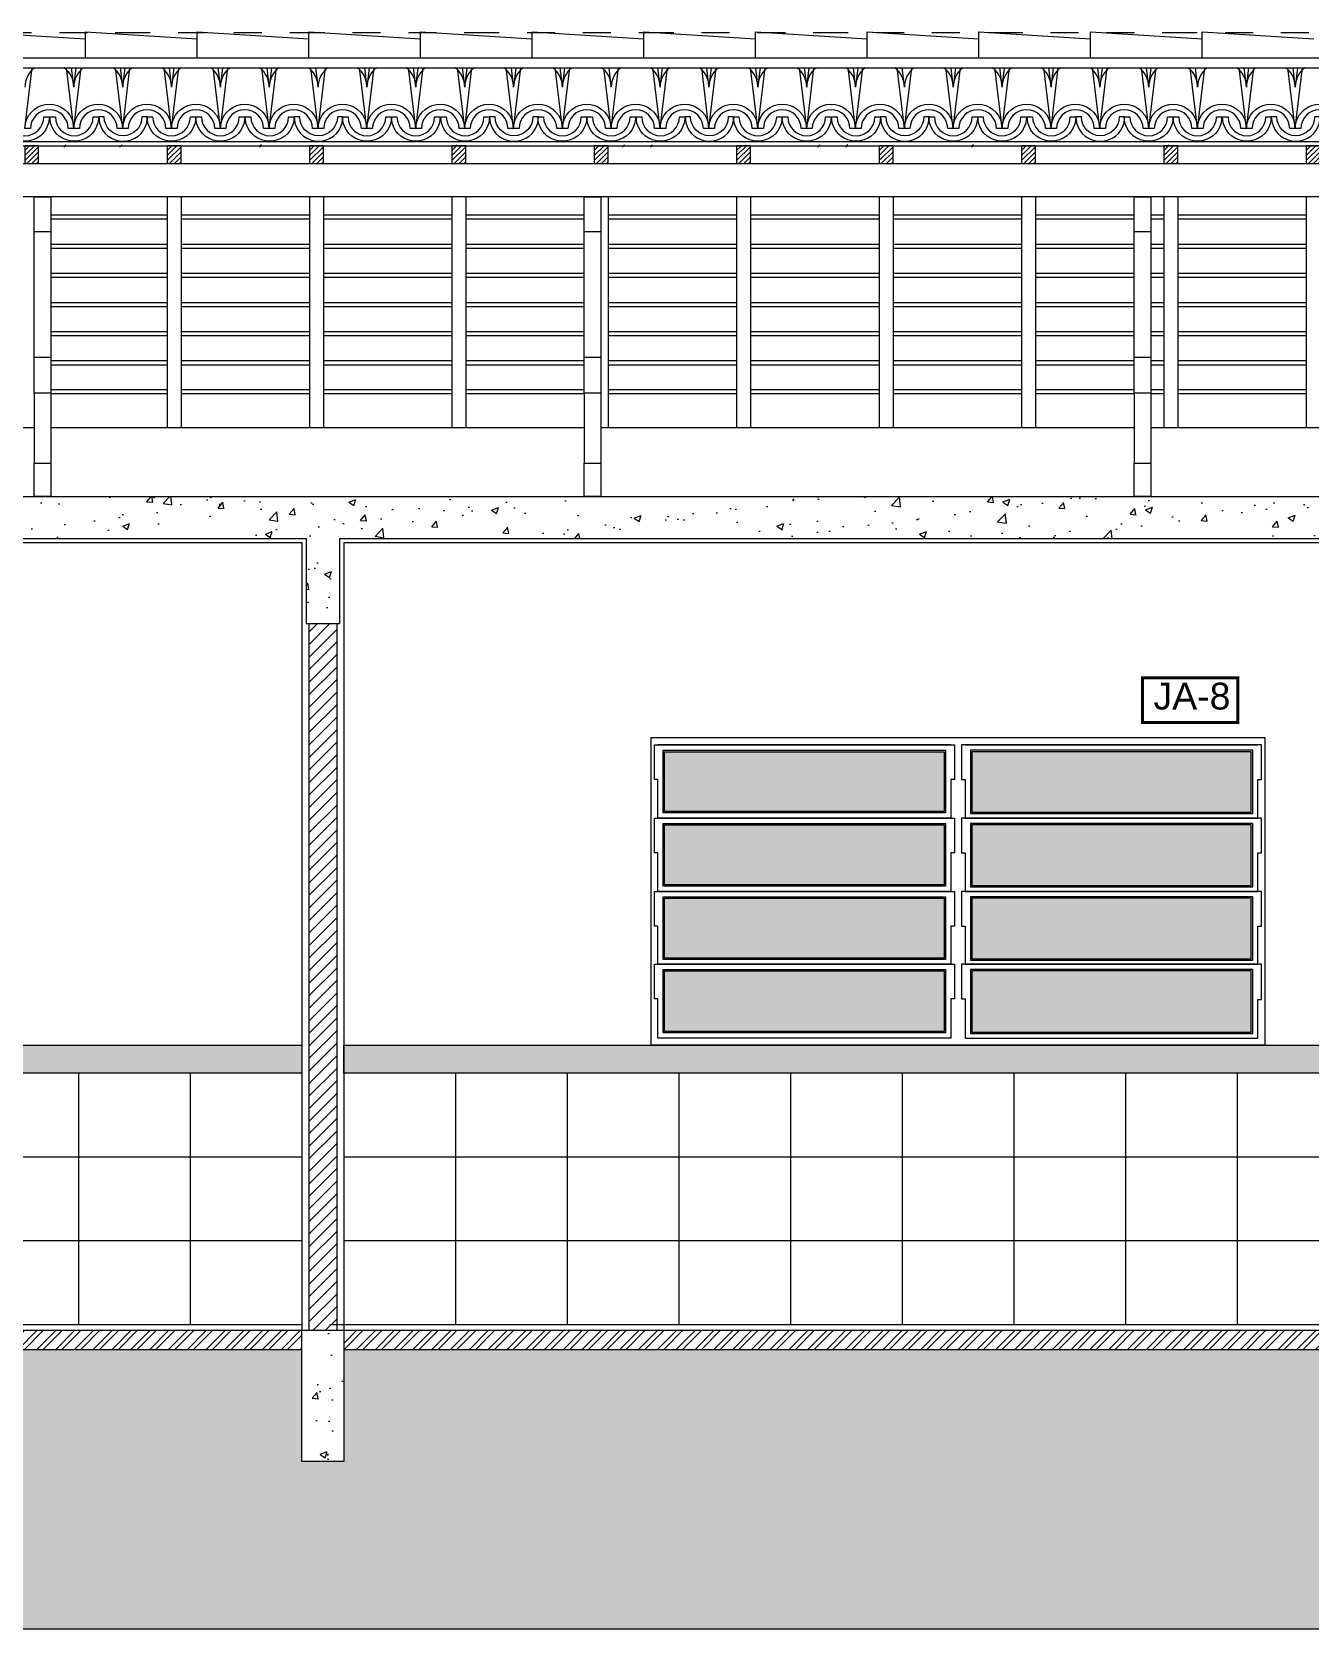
# Model space of a CAD drawing. Extents: x 183 to 373, y 23 to 105.
# Drawn here: x 232.07 to 236.65, y 79.7 to 85.42 of the extents above; entities that cross this region are included whole.
import ezdxf

# ---------------------------------------------------------------- set-up
doc = ezdxf.new("R2010")
doc.units = 0
doc.header["$LTSCALE"] = 0.005
doc.linetypes.add('C5', pattern=[60, 50, -5, 0, -5])
doc.linetypes.add('TRAÇO-2PTOS_P', pattern=[0.625, 0.25, -0.125, 0, -0.125, 0, -0.125])
doc.layers.get('0').update_dxf_attribs({"linetype": 'CONTINUOUS'})
for name, color, linetype in [('01', 1, 'CONTINUOUS'), ('252', 252, 'CONTINUOUS'), ('A-COTAS', 1, 'CONTINUOUS'), ('A-ESQUADRIAS', 2, 'CONTINUOUS'), ('A-PAREDE', 5, 'CONTINUOUS'), ('ARQ-ALV-CORTE', 4, 'CONTINUOUS'), ('ARQ-EXO-1_100', 251, 'C5'), ('ARQ-HTC', 9, 'CONTINUOUS'), ('ARQ-PIS-CORTE', 2, 'CONTINUOUS'), ('ARQ-SMB-1_100', 1, 'CONTINUOUS'), ('ARQ-TLH-VISTA1', 2, 'CONTINUOUS'), ('ARQ-TLH-VISTA2', 1, 'CONTINUOUS'), ('ARQ-TXT-1_075', 2, 'CONTINUOUS'), ('BL-AR-TELHA 2', 2, 'CONTINUOUS'), ('MADEIRAMENTO', 2, 'CONTINUOUS')]:
    doc.layers.add(name, color=color, linetype=linetype)
doc.styles.add('ESC-50-A20', font='arial.ttf', dxfattribs={"height": 0.1})
pattern_1 = [(50, (84.715, 34.55552), (0.25505854, -0.02231472), [0.02667, -0.29337]), (355, (84.715, 34.55552), (-0.0493408, 0.2674796), [0.021336, -0.2346968]), (100.45144, (84.73625, 34.55366), (0.20571775, 0.24516485), [0.022666, -0.24932634]), (46.1842, (84.715, 34.62664), (0.37951066, -0.05885926), [0.040005, -0.440055]), (96.63556, (84.74662, 34.62174), (0.3323658, 0.3463966), [0.033999, -0.37398985]), (351.18415, (84.715, 34.62664), (0.3323658, 0.3463966), [0.032004, -0.3520436]), (21, (84.75056, 34.60886), (0.21226015, -0.14317128), [0.02667, -0.29337]), (326, (84.75056, 34.60886), (0.08652284, 0.25786315), [0.021336, -0.234696]), (71.45144, (84.76824, 34.59693), (0.298783, 0.11469188), [0.022666, -0.2493259]), (37.5, (84.715, 34.55552), (0.004324045, 0.118377054), [0, -0.2318512, 0, -0.238252, 0, -0.235585]), (7.5, (84.715, 34.55552), (0.09354753, 0.1402528), [0, -0.1358392, 0, -0.2265172, 0, -0.089789]), (327.5, (84.6357, 34.55552), (0.189826833, -0.00802024), [0, -0.0889, 0, -0.277368, 0, -0.368046]), (317.5, (84.60014, 34.55552), (0.20738085, 0.03559709), [0, -0.11557, 0, -0.1842008, 0, -0.261366])]
pattern_2 = [(45, (84.714996, 34.55552), (-0.03367596, 0.03367596), []), (45, (84.737447, 34.55552), (-0.03367596, 0.03367596), [])]

msp = doc.modelspace()

# ---------------------------------------------------------------- hatches: boundary and pattern name
at = {"layer": 'A-COTAS'}
h = msp.add_hatch(color=252, dxfattribs=at)
h.set_gradient(color1=(91, 91, 91), one_color=1, tint=1, name='INVHEMISPHERICAL')
h.paths.add_polyline_path([(234.3367, 82.8394), (234.3367, 82.6249), (235.3379, 82.6249), (235.3379, 82.8394)])
h.paths.add_polyline_path([(234.3367, 82.5769), (234.3367, 82.3624), (235.3379, 82.3624), (235.3379, 82.5769)])
h.paths.add_polyline_path([(234.3367, 82.3144), (234.3367, 82.0999), (235.3379, 82.0999), (235.3379, 82.3144)])
h.paths.add_polyline_path([(234.3367, 82.0544), (234.3367, 81.8374), (235.3379, 81.8374), (235.3379, 82.0544)])
h.paths.add_polyline_path([(236.4379, 82.6226), (236.4379, 82.8394), (235.4367, 82.8394), (235.4367, 82.6226)])
h.paths.add_polyline_path([(236.4379, 82.3601), (236.4379, 82.5769), (235.4367, 82.5769), (235.4367, 82.3601)])
h.paths.add_polyline_path([(236.4379, 82.0976), (236.4379, 82.3144), (235.4367, 82.3144), (235.4367, 82.0976)])
h.paths.add_polyline_path([(235.4367, 82.0544), (235.4367, 81.8351), (236.4379, 81.8351), (236.4379, 82.0544)])
at = {"layer": 'A-ESQUADRIAS'}
h = msp.add_hatch(dxfattribs=at)
h.set_pattern_fill('GOST_WOOD', color=251, scale=0.01, angle=90)
h.set_pattern_definition([(180, (186.197824, -81.4883), (7e-18, 0.06), [0.1, -0.02]), (180, (186.217824, -81.4683), (7e-18, 0.06), [0.06, -0.015, 0.03, -0.015]), (180, (186.247824, -81.4483), (7e-18, 0.06), [0.1, -0.02])])
h.paths.add_polyline_path([(233.0373, 81.688), (233.0373, 81.788), (225.0373, 81.788), (225.0373, 81.688)])
h = msp.add_hatch(dxfattribs=at)
h.set_pattern_fill('GOST_WOOD', color=251, scale=0.01, angle=90)
h.set_pattern_definition([(180, (194.347824, -81.4883), (7e-18, 0.06), [0.1, -0.02]), (180, (194.367824, -81.4683), (7e-18, 0.06), [0.06, -0.015, 0.03, -0.015]), (180, (194.397824, -81.4483), (7e-18, 0.06), [0.1, -0.02])])
h.paths.add_polyline_path([(241.0123, 81.688), (241.0123, 81.788), (233.1873, 81.788), (233.1873, 81.688)])
at = {"layer": 'ARQ-HTC'}
h = msp.add_hatch(dxfattribs=at)
h.set_pattern_fill('ANSI31', color=256, scale=0.004, style=0)
h.set_pattern_definition([(45, (-15.39494, 37.775708), (-0.0089802561, 0.0089802561), [])])
h.paths.add_polyline_path([(232.0447, 84.9458), (232.0947, 84.9458), (232.0947, 85.0085), (232.0447, 85.0085)])
h = msp.add_hatch(dxfattribs=at)
h.set_pattern_fill('ANSI31', color=256, scale=0.004, style=0)
h.set_pattern_definition([(45, (-14.88494, 37.775708), (-0.0089802561, 0.0089802561), [])])
h.paths.add_polyline_path([(232.5547, 84.9458), (232.6047, 84.9458), (232.6047, 85.0085), (232.5547, 85.0085)])
h = msp.add_hatch(dxfattribs=at)
h.set_pattern_fill('ANSI31', color=256, scale=0.004, style=0)
h.set_pattern_definition([(45, (-14.37494, 37.775708), (-0.0089802561, 0.0089802561), [])])
h.paths.add_polyline_path([(233.0647, 84.9458), (233.1147, 84.9458), (233.1147, 85.0085), (233.0647, 85.0085)])
h = msp.add_hatch(dxfattribs=at)
h.set_pattern_fill('ANSI31', color=256, scale=0.004, style=0)
h.set_pattern_definition([(45, (-13.86494, 37.775708), (-0.0089802561, 0.0089802561), [])])
h.paths.add_polyline_path([(233.5747, 84.9458), (233.6247, 84.9458), (233.6247, 85.0085), (233.5747, 85.0085)])
h = msp.add_hatch(dxfattribs=at)
h.set_pattern_fill('ANSI31', color=256, scale=0.004, style=0)
h.set_pattern_definition([(45, (-13.35494, 37.775708), (-0.0089802561, 0.0089802561), [])])
h.paths.add_polyline_path([(234.0847, 84.9458), (234.1347, 84.9458), (234.1347, 85.0085), (234.0847, 85.0085)])
h = msp.add_hatch(dxfattribs=at)
h.set_pattern_fill('ANSI31', color=256, scale=0.004, style=0)
h.set_pattern_definition([(45, (-12.84494, 37.775708), (-0.0089802561, 0.0089802561), [])])
h.paths.add_polyline_path([(234.5947, 84.9458), (234.6447, 84.9458), (234.6447, 85.0085), (234.5947, 85.0085)])
h = msp.add_hatch(dxfattribs=at)
h.set_pattern_fill('ANSI31', color=256, scale=0.004, style=0)
h.set_pattern_definition([(45, (-12.33494, 37.775708), (-0.0089802561, 0.0089802561), [])])
h.paths.add_polyline_path([(235.1047, 84.9458), (235.1547, 84.9458), (235.1547, 85.0085), (235.1047, 85.0085)])
h = msp.add_hatch(dxfattribs=at)
h.set_pattern_fill('ANSI31', color=256, scale=0.004, style=0)
h.set_pattern_definition([(45, (-12.33494, 37.775708), (-0.0089802561, 0.0089802561), [])])
h.paths.add_polyline_path([(235.1047, 84.9458), (235.1547, 84.9458), (235.1547, 85.0085), (235.1047, 85.0085)])
h = msp.add_hatch(dxfattribs=at)
h.set_pattern_fill('ANSI31', color=256, scale=0.004, style=0)
h.set_pattern_definition([(45, (-11.82494, 37.775708), (-0.0089802561, 0.0089802561), [])])
h.paths.add_polyline_path([(235.6147, 84.9458), (235.6647, 84.9458), (235.6647, 85.0085), (235.6147, 85.0085)])
h = msp.add_hatch(dxfattribs=at)
h.set_pattern_fill('ANSI31', color=256, scale=0.004, style=0)
h.set_pattern_definition([(45, (-11.31494, 37.775708), (-0.0089802561, 0.0089802561), [])])
h.paths.add_polyline_path([(236.1247, 84.9458), (236.1747, 84.9458), (236.1747, 85.0085), (236.1247, 85.0085)])
h = msp.add_hatch(dxfattribs=at)
h.set_pattern_fill('ANSI31', color=256, scale=0.004, style=0)
h.set_pattern_definition([(45, (-10.80494, 37.775708), (-0.0089802561, 0.0089802561), [])])
h.paths.add_polyline_path([(236.6347, 84.9458), (236.6847, 84.9458), (236.6847, 85.0085), (236.6347, 85.0085)])
h = msp.add_hatch(dxfattribs=at)
h.set_pattern_fill('AR-CONC', color=251, scale=0.0014, style=0)
h.set_pattern_definition(pattern_1)
h.paths.add_polyline_path([(234.7563, 83.7528), (231.4212, 83.7528), (231.4212, 83.6028), (233.0523, 83.6028), (233.0523, 83.2978), (233.1723, 83.2978), (233.1723, 83.6028), (234.7563, 83.6028)])
h = msp.add_hatch(dxfattribs=at)
h.set_pattern_fill('AR-CONC', color=251, scale=0.0014, style=0)
h.set_pattern_definition(pattern_1)
h.paths.add_polyline_path([(238.6705, 83.7528), (234.7563, 83.7528), (234.7563, 83.6028), (238.6705, 83.6028)])
h = msp.add_hatch(dxfattribs=at)
h.set_pattern_fill('ANSI31', color=251, scale=0.01, style=0)
h.set_pattern_definition([(45, (84.714996, 34.55552), (-0.02245064, 0.02245064), [])])
h.paths.add_polyline_path([(233.0623, 83.2978), (233.1623, 83.2978), (233.1623, 80.7678), (233.0623, 80.7678)])
h = msp.add_hatch(dxfattribs=at)
h.set_pattern_fill('ANSI32', color=251, scale=0.005, style=0)
h.set_pattern_definition(pattern_2)
h.paths.add_polyline_path([(225.0373, 80.6978), (233.0373, 80.6978), (233.0373, 80.7678), (225.0373, 80.7678)])
h = msp.add_hatch(dxfattribs=at)
h.set_pattern_fill('AR-CONC', color=251, scale=0.0014, style=0)
h.set_pattern_definition(pattern_1)
h.paths.add_polyline_path([(233.1873, 80.7678), (233.0373, 80.7678), (233.0373, 80.2978), (233.1873, 80.2978)])
h = msp.add_hatch(dxfattribs=at)
h.set_pattern_fill('ANSI32', color=251, scale=0.005, style=0)
h.set_pattern_definition(pattern_2)
h.paths.add_polyline_path([(233.1873, 80.6978), (241.0123, 80.6978), (241.0123, 80.7678), (233.1873, 80.7678)])
h = msp.add_hatch(dxfattribs=at)
h.set_pattern_fill('EARTH', color=252, scale=0.02, angle=45, style=0)
h.set_pattern_definition([(45, (84.715, 34.55552), (1e-17, 0.17960512), [0.127, -0.127]), (45, (84.68132, 34.5892), (1e-17, 0.17960512), [0.127, -0.127]), (45, (84.64764, 34.62287), (1e-17, 0.17960512), [0.127, -0.127]), (135, (84.64764, 34.64532), (-0.17960512, 1e-17), [0.127, -0.127]), (135, (84.68132, 34.679), (-0.17960512, 1e-17), [0.127, -0.127]), (135, (84.715, 34.71267), (-0.17960512, 1e-17), [0.127, -0.127])])
h.paths.add_polyline_path([(247.7524, 80.6978), (241.3373, 80.6978), (241.3373, 80.2978), (241.0123, 80.2978), (241.0123, 80.6978), (235.1238, 80.6978), (235.1238, 79.6978), (247.7524, 79.6978)])
h.paths.add_polyline_path([(224.8873, 80.2978), (224.8873, 80.6978), (219.7502, 80.6978), (219.7502, 79.6978), (235.1238, 79.6978), (235.1238, 80.6978), (233.1873, 80.6978), (233.1873, 80.2978), (233.0373, 80.2978), (233.0373, 80.6978), (225.0373, 80.6978), (225.0373, 80.2978)])

# ---------------------------------------------------------------- linework, layer by layer
at = {"color": 3}
for points in [[(232.0447, 84.9458), (232.0947, 84.9458), (232.0947, 85.0085), (232.0447, 85.0085)], [(232.5547, 84.9458), (232.6047, 84.9458), (232.6047, 85.0085), (232.5547, 85.0085)], [(233.0647, 84.9458), (233.1147, 84.9458), (233.1147, 85.0085), (233.0647, 85.0085)], [(233.5747, 84.9458), (233.6247, 84.9458), (233.6247, 85.0085), (233.5747, 85.0085)], [(234.0847, 84.9458), (234.1347, 84.9458), (234.1347, 85.0085), (234.0847, 85.0085)], [(234.5947, 84.9458), (234.6447, 84.9458), (234.6447, 85.0085), (234.5947, 85.0085)], [(235.1047, 84.9458), (235.1547, 84.9458), (235.1547, 85.0085), (235.1047, 85.0085)], [(235.1047, 84.9458), (235.1547, 84.9458), (235.1547, 85.0085), (235.1047, 85.0085)], [(235.6147, 84.9458), (235.6647, 84.9458), (235.6647, 85.0085), (235.6147, 85.0085)], [(236.1247, 84.9458), (236.1747, 84.9458), (236.1747, 85.0085), (236.1247, 85.0085)], [(236.6347, 84.9458), (236.6847, 84.9458), (236.6847, 85.0085), (236.6347, 85.0085)]]:
    msp.add_lwpolyline(points, close=True, dxfattribs=at)
at = {"layer": '01', "color": 251}
for p, q in [((232.5547, 84.8262), (232.5547, 84.0007)), ((232.6047, 84.8262), (232.6047, 84.0007)), ((233.0647, 84.8262), (233.0647, 84.0007)), ((233.1147, 84.8262), (233.1147, 84.0007)), ((233.5747, 84.8262), (233.5747, 84.0007)), ((233.6247, 84.8262), (233.6247, 84.0007)), ((234.1347, 84.8262), (234.1347, 84.0007)), ((234.5947, 84.8262), (234.5947, 84.0007)), ((234.6447, 84.8262), (234.6447, 84.0007)), ((235.1047, 84.8262), (235.1047, 84.0007)), ((235.1047, 84.8262), (235.1047, 84.0007)), ((235.1547, 84.8262), (235.1547, 84.0007)), ((235.1547, 84.8262), (235.1547, 84.0007)), ((235.6147, 84.8262), (235.6147, 84.0007)), ((235.6647, 84.8262), (235.6647, 84.0007)), ((236.1247, 84.8262), (236.1247, 84.0007)), ((236.1747, 84.8262), (236.1747, 84.0007)), ((236.6347, 84.8262), (236.6347, 84.0007)), ((232.5547, 84.7608), (232.1383, 84.7608)), ((233.0647, 84.7608), (232.6047, 84.7608)), ((233.5747, 84.7608), (233.1147, 84.7608)), ((234.0483, 84.7608), (233.6247, 84.7608)), ((234.5947, 84.7608), (234.1347, 84.7608)), ((235.1047, 84.7608), (234.6447, 84.7608)), ((235.6147, 84.7608), (235.1547, 84.7608)), ((236.0183, 84.7608), (235.6647, 84.7608)), ((236.1247, 84.7608), (236.0783, 84.7608)), ((236.6347, 84.7608), (236.1747, 84.7608)), ((232.5547, 84.7463), (232.1383, 84.7463)), ((233.0647, 84.7463), (232.6047, 84.7463)), ((233.5747, 84.7463), (233.1147, 84.7463)), ((234.0483, 84.7463), (233.6247, 84.7463)), ((234.5947, 84.7463), (234.1347, 84.7463)), ((235.1047, 84.7463), (234.6447, 84.7463)), ((235.6147, 84.7463), (235.1547, 84.7463)), ((236.0183, 84.7463), (235.6647, 84.7463)), ((236.1247, 84.7463), (236.0783, 84.7463)), ((236.6347, 84.7463), (236.1747, 84.7463)), ((232.5547, 84.6556), (232.1383, 84.6556)), ((232.5547, 84.6411), (232.1383, 84.6411)), ((233.0647, 84.6556), (232.6047, 84.6556)), ((233.0647, 84.6411), (232.6047, 84.6411)), ((233.5747, 84.6556), (233.1147, 84.6556)), ((233.5747, 84.6411), (233.1147, 84.6411)), ((234.0483, 84.6556), (233.6247, 84.6556)), ((234.0483, 84.6411), (233.6247, 84.6411)), ((234.5947, 84.6556), (234.1347, 84.6556)), ((234.5947, 84.6411), (234.1347, 84.6411)), ((235.1047, 84.6556), (234.6447, 84.6556)), ((235.1047, 84.6411), (234.6447, 84.6411)), ((235.6147, 84.6556), (235.1547, 84.6556)), ((235.6147, 84.6411), (235.1547, 84.6411)), ((236.0183, 84.6556), (235.6647, 84.6556)), ((236.0183, 84.6411), (235.6647, 84.6411)), ((236.1247, 84.6556), (236.0783, 84.6556)), ((236.1247, 84.6411), (236.0783, 84.6411)), ((236.6347, 84.6556), (236.1747, 84.6556)), ((236.6347, 84.6411), (236.1747, 84.6411)), ((232.5547, 84.5513), (232.1383, 84.5513)), ((232.5547, 84.5368), (232.1383, 84.5368)), ((233.0647, 84.5513), (232.6047, 84.5513)), ((233.0647, 84.5368), (232.6047, 84.5368)), ((233.5747, 84.5513), (233.1147, 84.5513)), ((233.5747, 84.5368), (233.1147, 84.5368)), ((234.0483, 84.5513), (233.6247, 84.5513)), ((234.0483, 84.5368), (233.6247, 84.5368)), ((234.5947, 84.5513), (234.1347, 84.5513)), ((234.5947, 84.5368), (234.1347, 84.5368)), ((235.1047, 84.5513), (234.6447, 84.5513)), ((235.1047, 84.5368), (234.6447, 84.5368)), ((235.6147, 84.5513), (235.1547, 84.5513)), ((235.6147, 84.5368), (235.1547, 84.5368)), ((236.0183, 84.5513), (235.6647, 84.5513)), ((236.0183, 84.5368), (235.6647, 84.5368)), ((236.1247, 84.5513), (236.0783, 84.5513)), ((236.1247, 84.5368), (236.0783, 84.5368)), ((236.6347, 84.5513), (236.1747, 84.5513)), ((236.6347, 84.5368), (236.1747, 84.5368)), ((232.5547, 84.4469), (232.1383, 84.4469)), ((232.5547, 84.4325), (232.1383, 84.4325)), ((233.0647, 84.4469), (232.6047, 84.4469)), ((233.0647, 84.4325), (232.6047, 84.4325)), ((233.5747, 84.4469), (233.1147, 84.4469)), ((233.5747, 84.4325), (233.1147, 84.4325)), ((234.0483, 84.4469), (233.6247, 84.4469)), ((234.0483, 84.4325), (233.6247, 84.4325)), ((234.5947, 84.4469), (234.1347, 84.4469)), ((234.5947, 84.4325), (234.1347, 84.4325)), ((235.1047, 84.4469), (234.6447, 84.4469)), ((235.1047, 84.4325), (234.6447, 84.4325)), ((235.6147, 84.4469), (235.1547, 84.4469)), ((235.6147, 84.4325), (235.1547, 84.4325)), ((236.0183, 84.4469), (235.6647, 84.4469)), ((236.0183, 84.4325), (235.6647, 84.4325)), ((236.1247, 84.4469), (236.0783, 84.4469)), ((236.1247, 84.4325), (236.0783, 84.4325)), ((236.6347, 84.4469), (236.1747, 84.4469)), ((236.6347, 84.4325), (236.1747, 84.4325)), ((232.5547, 84.3426), (232.1383, 84.3426)), ((232.5547, 84.3281), (232.1383, 84.3281)), ((233.0647, 84.3426), (232.6047, 84.3426)), ((233.0647, 84.3281), (232.6047, 84.3281)), ((233.5747, 84.3426), (233.1147, 84.3426)), ((233.5747, 84.3281), (233.1147, 84.3281)), ((234.0483, 84.3426), (233.6247, 84.3426)), ((234.0483, 84.3281), (233.6247, 84.3281)), ((234.5947, 84.3426), (234.1347, 84.3426)), ((234.5947, 84.3281), (234.1347, 84.3281)), ((235.1047, 84.3426), (234.6447, 84.3426)), ((235.1047, 84.3281), (234.6447, 84.3281)), ((235.6147, 84.3426), (235.1547, 84.3426)), ((235.6147, 84.3281), (235.1547, 84.3281)), ((236.0183, 84.3426), (235.6647, 84.3426)), ((236.0183, 84.3281), (235.6647, 84.3281)), ((236.1247, 84.3426), (236.0783, 84.3426)), ((236.1247, 84.3281), (236.0783, 84.3281)), ((236.6347, 84.3426), (236.1747, 84.3426)), ((236.6347, 84.3281), (236.1747, 84.3281)), ((232.5547, 84.2383), (232.1383, 84.2383)), ((233.0647, 84.2383), (232.6047, 84.2383)), ((233.5747, 84.2383), (233.1147, 84.2383)), ((234.0483, 84.2383), (233.6247, 84.2383)), ((234.5947, 84.2383), (234.1347, 84.2383)), ((235.1047, 84.2383), (234.6447, 84.2383)), ((235.6147, 84.2383), (235.1547, 84.2383)), ((236.0183, 84.2383), (235.6647, 84.2383)), ((236.1247, 84.2383), (236.0783, 84.2383)), ((236.6347, 84.2383), (236.1747, 84.2383)), ((232.5547, 84.2238), (232.1383, 84.2238)), ((233.0647, 84.2238), (232.6047, 84.2238)), ((233.5747, 84.2238), (233.1147, 84.2238)), ((234.0483, 84.2238), (233.6247, 84.2238)), ((234.5947, 84.2238), (234.1347, 84.2238)), ((235.1047, 84.2238), (234.6447, 84.2238)), ((235.6147, 84.2238), (235.1547, 84.2238)), ((236.0183, 84.2238), (235.6647, 84.2238)), ((236.1247, 84.2238), (236.0783, 84.2238)), ((236.6347, 84.2238), (236.1747, 84.2238)), ((232.5547, 84.1348), (232.1383, 84.1348)), ((233.0647, 84.1348), (232.6047, 84.1348)), ((233.5747, 84.1348), (233.1147, 84.1348)), ((234.0483, 84.1348), (233.6247, 84.1348)), ((234.5947, 84.1348), (234.1347, 84.1348)), ((235.1047, 84.1348), (234.6447, 84.1348)), ((235.6147, 84.1348), (235.1547, 84.1348)), ((236.0183, 84.1348), (235.6647, 84.1348)), ((236.1247, 84.1348), (236.0783, 84.1348)), ((236.6347, 84.1348), (236.1747, 84.1348)), ((232.5547, 84.1203), (232.1383, 84.1203)), ((233.0647, 84.1203), (232.6047, 84.1203)), ((233.5747, 84.1203), (233.1147, 84.1203)), ((234.0483, 84.1203), (233.6247, 84.1203)), ((234.5947, 84.1203), (234.1347, 84.1203)), ((235.1047, 84.1203), (234.6447, 84.1203)), ((235.6147, 84.1203), (235.1547, 84.1203)), ((236.0183, 84.1203), (235.6647, 84.1203)), ((236.1247, 84.1203), (236.0783, 84.1203)), ((236.6347, 84.1203), (236.1747, 84.1203)), ((230.1683, 84.0007), (232.0783, 84.0007)), ((232.1383, 84.0007), (234.0483, 84.0007)), ((234.1083, 84.0007), (236.0183, 84.0007)), ((236.0783, 84.0007), (237.9883, 84.0007))]:
    msp.add_line(p, q, dxfattribs=at)
at = {"layer": '01'}
for p, q in [((225.0373, 83.5878), (233.0373, 83.5878)), ((233.0373, 83.5878), (233.0373, 80.7678)), ((233.1873, 83.5878), (233.1873, 80.7678)), ((233.1873, 83.5878), (241.0123, 83.5878))]:
    msp.add_line(p, q, dxfattribs=at)
at = {"layer": '252'}
for p, q in [((232.2373, 81.688), (232.2373, 80.7878)), ((232.6373, 81.688), (232.6373, 80.7878)), ((233.5873, 81.688), (233.5873, 80.7878)), ((233.9873, 81.688), (233.9873, 80.7878)), ((234.3873, 81.688), (234.3873, 80.7878)), ((234.7873, 81.688), (234.7873, 80.7878)), ((235.1873, 81.688), (235.1873, 80.7878)), ((235.5873, 81.688), (235.5873, 80.7878)), ((235.9873, 81.688), (235.9873, 80.7878)), ((236.3873, 81.688), (236.3873, 80.7878)), ((233.0373, 81.388), (225.0373, 81.388)), ((241.0123, 81.388), (233.1873, 81.388)), ((233.0373, 81.088), (225.0373, 81.088)), ((241.0123, 81.088), (233.1873, 81.088))]:
    msp.add_line(p, q, dxfattribs=at)
at = {"layer": 'A-COTAS'}
for p, q in [((236.4873, 82.8888), (234.2873, 82.8888)), ((234.2873, 82.8888), (234.2873, 81.7888)), ((236.4873, 81.7888), (236.4873, 82.8888)), ((234.3, 82.8634), (235.3746, 82.8634)), ((234.3, 82.7399), (234.3, 82.8634)), ((235.3619, 82.8634), (234.3127, 82.8634)), ((234.3317, 82.8444), (235.3429, 82.8444)), ((234.3317, 82.6199), (234.3317, 82.8444)), ((234.3367, 82.8394), (235.3379, 82.8394)), ((234.3367, 82.6249), (234.3367, 82.8394)), ((235.3379, 82.8394), (235.3379, 82.6249)), ((235.3429, 82.8444), (235.3429, 82.6199)), ((235.3746, 82.8634), (235.3746, 82.7399)), ((236.4746, 82.8634), (235.4, 82.8634)), ((235.4, 82.8634), (235.4, 82.7399)), ((235.4127, 82.8634), (236.4619, 82.8634)), ((236.4429, 82.8444), (235.4317, 82.8444)), ((235.4317, 82.8444), (235.4317, 82.6176)), ((236.4379, 82.8394), (235.4367, 82.8394)), ((235.4367, 82.8394), (235.4367, 82.6226)), ((236.4379, 82.6226), (236.4379, 82.8394)), ((236.4429, 82.6176), (236.4429, 82.8444)), ((236.4746, 82.7401), (236.4746, 82.8634)), ((234.3127, 82.7399), (234.3, 82.7399)), ((234.3127, 82.6009), (234.3127, 82.7399)), ((235.3746, 82.7399), (235.3619, 82.7399)), ((235.3619, 82.7399), (235.3619, 82.6009)), ((235.4, 82.7399), (235.4127, 82.7399)), ((235.4127, 82.7399), (235.4127, 82.6009)), ((236.4619, 82.6009), (236.4619, 82.7401)), ((236.4619, 82.7401), (236.4746, 82.7401)), ((234.3, 82.6009), (235.3746, 82.6009)), ((234.3, 82.4774), (234.3, 82.6009)), ((235.3619, 82.6009), (234.3127, 82.6009)), ((235.3619, 82.6009), (234.3127, 82.6009)), ((235.3429, 82.6199), (234.3317, 82.6199)), ((234.3317, 82.5819), (235.3429, 82.5819)), ((234.3317, 82.3574), (234.3317, 82.5819)), ((235.3379, 82.6249), (234.3367, 82.6249)), ((235.3429, 82.5819), (235.3429, 82.3574)), ((235.3746, 82.6009), (235.3746, 82.4774)), ((236.4746, 82.6009), (235.4, 82.6009)), ((235.4, 82.6009), (235.4, 82.4774)), ((235.4127, 82.6009), (236.4619, 82.6009)), ((235.4127, 82.6009), (236.4619, 82.6009)), ((235.4317, 82.6176), (236.4429, 82.6176)), ((236.4429, 82.5819), (235.4317, 82.5819)), ((235.4317, 82.5819), (235.4317, 82.3551)), ((235.4367, 82.6226), (236.4379, 82.6226)), ((236.4429, 82.3551), (236.4429, 82.5819)), ((236.4746, 82.4776), (236.4746, 82.6009)), ((234.3367, 82.5769), (235.3379, 82.5769)), ((234.3367, 82.3624), (234.3367, 82.5769)), ((235.3379, 82.5769), (235.3379, 82.3624)), ((236.4379, 82.5769), (235.4367, 82.5769)), ((235.4367, 82.5769), (235.4367, 82.3601)), ((236.4379, 82.3601), (236.4379, 82.5769)), ((234.3127, 82.4774), (234.3, 82.4774)), ((234.3127, 82.3384), (234.3127, 82.4774)), ((235.3746, 82.4774), (235.3619, 82.4774)), ((235.3619, 82.4774), (235.3619, 82.3384)), ((235.4, 82.4774), (235.4127, 82.4774)), ((235.4127, 82.4774), (235.4127, 82.3384)), ((236.4619, 82.3384), (236.4619, 82.4776)), ((236.4619, 82.4776), (236.4746, 82.4776)), ((235.3429, 82.3574), (234.3317, 82.3574)), ((235.3379, 82.3624), (234.3367, 82.3624)), ((235.4317, 82.3551), (236.4429, 82.3551)), ((235.4367, 82.3601), (236.4379, 82.3601)), ((234.3, 82.3384), (235.3746, 82.3384)), ((234.3, 82.2149), (234.3, 82.3384)), ((235.3619, 82.3384), (234.3127, 82.3384)), ((235.3619, 82.3384), (234.3127, 82.3384)), ((234.3317, 82.3194), (235.3429, 82.3194)), ((234.3317, 82.0949), (234.3317, 82.3194)), ((234.3367, 82.3144), (235.3379, 82.3144)), ((234.3367, 82.0999), (234.3367, 82.3144)), ((235.3379, 82.3144), (235.3379, 82.0999)), ((235.3429, 82.3194), (235.3429, 82.0949)), ((235.3746, 82.3384), (235.3746, 82.2149)), ((236.4746, 82.3384), (235.4, 82.3384)), ((235.4, 82.3384), (235.4, 82.2149)), ((235.4127, 82.3384), (236.4619, 82.3384)), ((235.4127, 82.3384), (236.4619, 82.3384)), ((236.4429, 82.3194), (235.4317, 82.3194)), ((235.4317, 82.3194), (235.4317, 82.0926)), ((236.4379, 82.3144), (235.4367, 82.3144)), ((235.4367, 82.3144), (235.4367, 82.0976)), ((236.4379, 82.0976), (236.4379, 82.3144)), ((236.4429, 82.0926), (236.4429, 82.3194)), ((236.4746, 82.2151), (236.4746, 82.3384)), ((234.3127, 82.2149), (234.3, 82.2149)), ((234.3127, 82.0784), (234.3127, 82.2149)), ((235.3746, 82.2149), (235.3619, 82.2149)), ((235.3619, 82.2149), (235.3619, 82.0784)), ((235.4, 82.2149), (235.4127, 82.2149)), ((235.4127, 82.2149), (235.4127, 82.0784)), ((236.4619, 82.0784), (236.4619, 82.2151)), ((236.4619, 82.2151), (236.4746, 82.2151)), ((234.3, 82.0784), (235.3746, 82.0784)), ((234.3, 81.9549), (234.3, 82.0784)), ((235.3619, 82.0784), (234.3127, 82.0784)), ((235.3619, 82.0784), (234.3127, 82.0784)), ((235.3429, 82.0949), (234.3317, 82.0949)), ((235.3379, 82.0999), (234.3367, 82.0999)), ((235.3746, 82.0784), (235.3746, 81.9549)), ((236.4746, 82.0784), (235.4, 82.0784)), ((235.4, 82.0784), (235.4, 81.9549)), ((235.4127, 82.0784), (236.4619, 82.0784)), ((235.4127, 82.0784), (236.4619, 82.0784)), ((235.4317, 82.0926), (236.4429, 82.0926)), ((235.4367, 82.0976), (236.4379, 82.0976)), ((236.4746, 81.9526), (236.4746, 82.0784)), ((234.3317, 82.0594), (235.3429, 82.0594)), ((234.3317, 81.8324), (234.3317, 82.0594)), ((234.3367, 82.0544), (235.3379, 82.0544)), ((234.3367, 81.8374), (234.3367, 82.0544)), ((235.3379, 82.0544), (235.3379, 81.8374)), ((235.3429, 82.0594), (235.3429, 81.8324)), ((236.4429, 82.0594), (235.4317, 82.0594)), ((235.4317, 82.0594), (235.4317, 81.8301)), ((236.4379, 82.0544), (235.4367, 82.0544)), ((235.4367, 82.0544), (235.4367, 81.8351)), ((236.4379, 81.8351), (236.4379, 82.0544)), ((236.4429, 81.8301), (236.4429, 82.0594)), ((234.3127, 81.9549), (234.3, 81.9549)), ((234.3127, 81.8134), (234.3127, 81.9549)), ((235.3746, 81.9549), (235.3619, 81.9549)), ((235.3619, 81.9549), (235.3619, 81.8134)), ((235.4, 81.9549), (235.4127, 81.9549)), ((235.4127, 81.9549), (235.4127, 81.8134)), ((236.4619, 81.8134), (236.4619, 81.9526)), ((236.4619, 81.9526), (236.4746, 81.9526)), ((235.3379, 81.8374), (234.3367, 81.8374)), ((235.4367, 81.8351), (236.4379, 81.8351)), ((236.4873, 81.7888), (234.2873, 81.7888)), ((235.3619, 81.8134), (234.3127, 81.8134)), ((235.3429, 81.8324), (234.3317, 81.8324)), ((235.4127, 81.8134), (236.4619, 81.8134)), ((235.4317, 81.8301), (236.4429, 81.8301))]:
    msp.add_line(p, q, dxfattribs=at)
for points in [[(225.0373, 81.788), (233.0373, 81.788), (233.0373, 81.688), (225.0373, 81.688)], [(241.0123, 81.688), (233.1873, 81.688), (233.1873, 81.788), (241.0123, 81.788)]]:
    msp.add_lwpolyline(points, dxfattribs=at)
at = {"layer": 'A-PAREDE', "color": 5}
for p, q in [((208.6023, 83.7528), (241.1623, 83.7528)), ((225.0223, 83.6028), (233.0523, 83.6028)), ((233.0523, 83.6028), (233.0523, 83.2978)), ((233.1723, 83.6028), (233.1723, 83.2978)), ((233.1723, 83.6028), (241.0273, 83.6028)), ((233.0523, 83.2978), (233.1723, 83.2978)), ((233.0623, 83.2978), (233.0623, 80.7678)), ((233.1623, 83.2978), (233.1623, 80.7678)), ((216.8873, 80.7678), (233.1873, 80.7678)), ((233.1873, 80.7678), (241.1623, 80.7678)), ((233.0373, 80.6978), (225.0373, 80.6978)), ((241.0123, 80.6978), (233.1873, 80.6978))]:
    msp.add_line(p, q, dxfattribs=at)
at = {"layer": 'A-PAREDE'}
for points in [[(232.0783, 84.8262), (232.1383, 84.8262), (232.1383, 84.7002), (232.0783, 84.7002)], [(234.0483, 84.8262), (234.1083, 84.8262), (234.1083, 84.7002), (234.0483, 84.7002)], [(236.0183, 84.8262), (236.0783, 84.8262), (236.0783, 84.7002), (236.0183, 84.7002)], [(232.0783, 84.2518), (232.1383, 84.2518), (232.1383, 84.1227), (232.0783, 84.1227)], [(234.0483, 84.2518), (234.1083, 84.2518), (234.1083, 84.1227), (234.0483, 84.1227)], [(236.0183, 84.2518), (236.0783, 84.2518), (236.0783, 84.1227), (236.0183, 84.1227)], [(232.0783, 83.8728), (232.1383, 83.8728), (232.1383, 83.7528), (232.0783, 83.7528)], [(234.0483, 83.8728), (234.1083, 83.8728), (234.1083, 83.7528), (234.0483, 83.7528)], [(236.0183, 83.8728), (236.0783, 83.8728), (236.0783, 83.7528), (236.0183, 83.7528)]]:
    msp.add_lwpolyline(points, close=True, dxfattribs=at)
at = {"layer": 'A-PAREDE', "color": 5}
msp.add_lwpolyline([(233.0373, 80.7678), (233.1873, 80.7678), (233.1873, 80.2978), (233.0373, 80.2978)], close=True, dxfattribs=at)
at = {"layer": 'ARQ-ALV-CORTE'}
msp.add_line((233.0523, 83.2978), (233.1723, 83.2978), dxfattribs=at)
at = {"layer": 'ARQ-EXO-1_100', "color": 252, "linetype": 'TRAÇO-2PTOS_P', "ltscale": 100}
for p, q in [((205.4942, 85.4144), (267.0085, 85.4144)), ((205.4942, 83.7528), (267.0085, 83.7528)), ((216.8873, 80.7878), (249.3373, 80.7878))]:
    msp.add_line(p, q, dxfattribs=at)
at = {"layer": 'ARQ-HTC', "color": 252}
msp.add_lwpolyline([(267.5675, 80.6478), (267.5675, 79.6978), (227.9373, 79.6978)], dxfattribs=at)
at = {"layer": 'ARQ-PIS-CORTE'}
for p, q in [((225.0373, 80.7878), (233.0373, 80.7878)), ((233.1873, 80.7878), (241.0123, 80.7878))]:
    msp.add_line(p, q, dxfattribs=at)
at = {"layer": 'ARQ-SMB-1_100', "color": 252, "ltscale": 10, "const_width": 0.0107}
msp.add_lwpolyline([(236.0488, 82.9434), (236.3898, 82.9434), (236.3898, 83.1034), (236.0488, 83.1034)], close=True, dxfattribs=at)
at = {"layer": 'ARQ-TLH-VISTA1'}
for p, q in [((211.6447, 85.0243), (262.7298, 85.0243)), ((232.0783, 84.2518), (232.0783, 84.7002)), ((232.1383, 84.7002), (232.1383, 84.2518)), ((234.0483, 84.2518), (234.0483, 84.7002)), ((234.1083, 84.7002), (234.1083, 84.2518)), ((236.0183, 84.2518), (236.0183, 84.7002)), ((236.0783, 84.7002), (236.0783, 84.2518)), ((232.0783, 84.1227), (232.0783, 83.8728)), ((232.1383, 84.1227), (232.1383, 83.8728)), ((234.0483, 84.1227), (234.0483, 83.8728)), ((234.1083, 84.1227), (234.1083, 83.8728)), ((236.0183, 84.1227), (236.0183, 83.8728)), ((236.0783, 84.1227), (236.0783, 83.8728))]:
    msp.add_line(p, q, dxfattribs=at)
for points in [[(232.218, 85.0912), (232.2205, 85.0704), (232.2005, 85.0704, 1), (232.0655, 85.0704), (232.0455, 85.0704), (232.048, 85.0912, -0.785113)], [(232.393, 85.0912), (232.3955, 85.0704), (232.3755, 85.0704, 1), (232.2405, 85.0704), (232.2205, 85.0704), (232.223, 85.0912, -0.785113)], [(232.568, 85.0912), (232.5705, 85.0704), (232.5505, 85.0704, 1), (232.4155, 85.0704), (232.3955, 85.0704), (232.398, 85.0912, -0.785113)], [(232.743, 85.0912), (232.7455, 85.0704), (232.7255, 85.0704, 1), (232.5905, 85.0704), (232.5705, 85.0704), (232.573, 85.0912, -0.785113)], [(232.918, 85.0912), (232.9205, 85.0704), (232.9005, 85.0704, 1), (232.7655, 85.0704), (232.7455, 85.0704), (232.748, 85.0912, -0.785113)], [(233.093, 85.0912), (233.0955, 85.0704), (233.0755, 85.0704, 1), (232.9405, 85.0704), (232.9205, 85.0704), (232.923, 85.0912, -0.785113)], [(233.268, 85.0912), (233.2705, 85.0704), (233.2505, 85.0704, 1), (233.1155, 85.0704), (233.0955, 85.0704), (233.098, 85.0912, -0.785113)], [(233.443, 85.0912), (233.4455, 85.0704), (233.4255, 85.0704, 1), (233.2905, 85.0704), (233.2705, 85.0704), (233.273, 85.0912, -0.785113)], [(233.618, 85.0912), (233.6205, 85.0704), (233.6005, 85.0704, 1), (233.4655, 85.0704), (233.4455, 85.0704), (233.448, 85.0912, -0.785113)], [(233.793, 85.0912), (233.7955, 85.0705), (233.7755, 85.0705, 1), (233.6405, 85.0705), (233.6205, 85.0705), (233.623, 85.0912, -0.785113)], [(233.968, 85.0912), (233.9705, 85.0705), (233.9505, 85.0705, 1), (233.8155, 85.0705), (233.7955, 85.0705), (233.798, 85.0912, -0.785113)], [(234.143, 85.0912), (234.1455, 85.0705), (234.1255, 85.0705, 1), (233.9905, 85.0705), (233.9705, 85.0705), (233.973, 85.0912, -0.785113)], [(234.318, 85.0912), (234.3205, 85.0705), (234.3005, 85.0705, 1), (234.1655, 85.0705), (234.1455, 85.0705), (234.148, 85.0912, -0.785113)], [(234.493, 85.0912), (234.4955, 85.0705), (234.4755, 85.0705, 1), (234.3405, 85.0705), (234.3205, 85.0705), (234.323, 85.0912, -0.785113)], [(234.668, 85.0912), (234.6705, 85.0705), (234.6505, 85.0705, 1), (234.5155, 85.0705), (234.4955, 85.0705), (234.498, 85.0912, -0.785113)], [(234.843, 85.0912), (234.8455, 85.0705), (234.8255, 85.0705, 1), (234.6905, 85.0705), (234.6705, 85.0705), (234.673, 85.0912, -0.785113)], [(235.018, 85.0912), (235.0205, 85.0705), (235.0005, 85.0705, 1), (234.8655, 85.0705), (234.8455, 85.0705), (234.848, 85.0912, -0.785113)], [(235.193, 85.0912), (235.1955, 85.0705), (235.1755, 85.0705, 1), (235.0405, 85.0705), (235.0205, 85.0705), (235.023, 85.0912, -0.785113)], [(235.368, 85.0912), (235.3705, 85.0705), (235.3505, 85.0705, 1), (235.2155, 85.0705), (235.1955, 85.0705), (235.198, 85.0912, -0.785113)], [(235.543, 85.0912), (235.5455, 85.0705), (235.5255, 85.0705, 1), (235.3905, 85.0705), (235.3705, 85.0705), (235.373, 85.0912, -0.785113)], [(235.718, 85.0912), (235.7205, 85.0705), (235.7005, 85.0705, 1), (235.5655, 85.0705), (235.5455, 85.0705), (235.548, 85.0912, -0.785113)], [(235.893, 85.0912), (235.8955, 85.0705), (235.8755, 85.0705, 1), (235.7405, 85.0705), (235.7205, 85.0705), (235.723, 85.0912, -0.785113)], [(236.068, 85.0912), (236.0705, 85.0705), (236.0505, 85.0705, 1), (235.9155, 85.0705), (235.8955, 85.0705), (235.898, 85.0912, -0.785113)], [(236.243, 85.0912), (236.2455, 85.0705), (236.2255, 85.0705, 1), (236.0905, 85.0705), (236.0705, 85.0705), (236.073, 85.0912, -0.785113)], [(236.418, 85.0912), (236.4205, 85.0705), (236.4005, 85.0705, 1), (236.2655, 85.0705), (236.2455, 85.0705), (236.248, 85.0912, -0.785113)], [(236.593, 85.0912), (236.5955, 85.0705), (236.5755, 85.0705, 1), (236.4405, 85.0705), (236.4205, 85.0705), (236.423, 85.0912, -0.785113)], [(236.768, 85.0912), (236.7705, 85.0705), (236.7505, 85.0705, 1), (236.6155, 85.0705), (236.5955, 85.0705), (236.598, 85.0912, -0.785113)], [(231.9605, 85.0916), (231.958, 85.1123), (231.978, 85.1123, 1), (232.113, 85.1123), (232.133, 85.1123), (232.1305, 85.0916, -0.785113)], [(232.1372, 85.0916), (232.1347, 85.1123), (232.1547, 85.1123, 1), (232.2897, 85.1123), (232.3097, 85.1123), (232.3072, 85.0916, -0.785113)], [(232.4822, 85.0916), (232.4847, 85.1123), (232.4647, 85.1123, -1), (232.3297, 85.1123), (232.3097, 85.1123), (232.3122, 85.0916, 0.785113)], [(232.4855, 85.0916), (232.483, 85.1123), (232.503, 85.1123, 1), (232.638, 85.1123), (232.658, 85.1123), (232.6555, 85.0916, -0.785113)], [(232.6605, 85.0916), (232.658, 85.1123), (232.678, 85.1123, 1), (232.813, 85.1123), (232.833, 85.1123), (232.8305, 85.0916, -0.785113)], [(232.8372, 85.0916), (232.8347, 85.1123), (232.8547, 85.1123, 1), (232.9897, 85.1123), (233.0097, 85.1123), (233.0072, 85.0916, -0.785113)], [(233.1822, 85.0916), (233.1847, 85.1123), (233.1647, 85.1123, -1), (233.0297, 85.1123), (233.0097, 85.1123), (233.0122, 85.0916, 0.785113)], [(233.1855, 85.0916), (233.183, 85.1124), (233.203, 85.1124, 1), (233.338, 85.1124), (233.358, 85.1124), (233.3555, 85.0916, -0.785113)], [(233.3605, 85.0916), (233.358, 85.1124), (233.378, 85.1124, 1), (233.513, 85.1124), (233.533, 85.1124), (233.5305, 85.0916, -0.785113)], [(233.5372, 85.0916), (233.5347, 85.1124), (233.5547, 85.1124, 1), (233.6897, 85.1124), (233.7097, 85.1124), (233.7072, 85.0916, -0.785113)], [(233.8822, 85.0916), (233.8847, 85.1124), (233.8647, 85.1124, -1), (233.7297, 85.1124), (233.7097, 85.1124), (233.7122, 85.0916, 0.785113)], [(233.8855, 85.0916), (233.883, 85.1124), (233.903, 85.1124, 1), (234.038, 85.1124), (234.058, 85.1124), (234.0555, 85.0916, -0.785113)], [(234.0605, 85.0916), (234.058, 85.1124), (234.078, 85.1124, 1), (234.213, 85.1124), (234.233, 85.1124), (234.2305, 85.0916, -0.785113)], [(234.2372, 85.0916), (234.2347, 85.1124), (234.2547, 85.1124, 1), (234.3897, 85.1124), (234.4097, 85.1124), (234.4072, 85.0916, -0.785113)], [(234.5822, 85.0916), (234.5847, 85.1124), (234.5647, 85.1124, -1), (234.4297, 85.1124), (234.4097, 85.1124), (234.4122, 85.0916, 0.785113)], [(234.5855, 85.0916), (234.583, 85.1124), (234.603, 85.1124, 1), (234.738, 85.1124), (234.758, 85.1124), (234.7555, 85.0916, -0.785113)], [(234.7605, 85.0916), (234.758, 85.1124), (234.778, 85.1124, 1), (234.913, 85.1124), (234.933, 85.1124), (234.9305, 85.0916, -0.785113)], [(234.9372, 85.0916), (234.9347, 85.1124), (234.9547, 85.1124, 1), (235.0897, 85.1124), (235.1097, 85.1124), (235.1072, 85.0916, -0.785113)], [(235.2822, 85.0916), (235.2847, 85.1124), (235.2647, 85.1124, -1), (235.1297, 85.1124), (235.1097, 85.1124), (235.1122, 85.0916, 0.785113)], [(235.2855, 85.0916), (235.283, 85.1124), (235.303, 85.1124, 1), (235.438, 85.1124), (235.458, 85.1124), (235.4555, 85.0916, -0.785113)], [(235.4605, 85.0916), (235.458, 85.1124), (235.478, 85.1124, 1), (235.613, 85.1124), (235.633, 85.1124), (235.6305, 85.0916, -0.785113)], [(235.6372, 85.0916), (235.6347, 85.1124), (235.6547, 85.1124, 1), (235.7897, 85.1124), (235.8097, 85.1124), (235.8072, 85.0916, -0.785113)], [(235.9822, 85.0916), (235.9847, 85.1124), (235.9647, 85.1124, -1), (235.8297, 85.1124), (235.8097, 85.1124), (235.8122, 85.0916, 0.785113)], [(235.9855, 85.0916), (235.983, 85.1124), (236.003, 85.1124, 1), (236.138, 85.1124), (236.158, 85.1124), (236.1555, 85.0916, -0.785113)], [(236.1605, 85.0916), (236.158, 85.1124), (236.178, 85.1124, 1), (236.313, 85.1124), (236.333, 85.1124), (236.3305, 85.0916, -0.785113)], [(236.3372, 85.0916), (236.3347, 85.1124), (236.3547, 85.1124, 1), (236.4897, 85.1124), (236.5097, 85.1124), (236.5072, 85.0916, -0.785113)], [(236.6822, 85.0916), (236.6847, 85.1124), (236.6647, 85.1124, -1), (236.5297, 85.1124), (236.5097, 85.1124), (236.5122, 85.0916, 0.785113)]]:
    msp.add_lwpolyline(points, format="xyb", close=True, dxfattribs=at)
at = {"layer": 'ARQ-TLH-VISTA2', "color": 1}
for p, q in [((232.1868, 85.0045), (232.1871, 85.0069)), ((232.3868, 85.0044), (232.3871, 85.0068)), ((232.8868, 85.0045), (232.8871, 85.0069)), ((233.5868, 85.0045), (233.5871, 85.0069)), ((234.1868, 85.0044), (234.1871, 85.0068)), ((234.2868, 85.0045), (234.2871, 85.0069)), ((234.8868, 85.0044), (234.8871, 85.0068)), ((234.9868, 85.0045), (234.9871, 85.0069)), ((235.4368, 85.0045), (235.4371, 85.0069)), ((236.1368, 85.0045), (236.1371, 85.0069))]:
    msp.add_line(p, q, dxfattribs=at)
for centre in [(232.2495, 84.9455), (232.4495, 84.9454), (232.9495, 84.9455), (233.6495, 84.9455), (234.2495, 84.9454), (234.3495, 84.9455), (234.9495, 84.9454), (235.0495, 84.9455), (235.4995, 84.9455), (236.1995, 84.9455)]:
    msp.add_arc(centre, 0.0875, 130.6146, 135.7164, dxfattribs=at)
at = {"layer": 'BL-AR-TELHA 2'}
for p, q in [((232.0456, 85.0711), (232.0717, 85.2884)), ((232.2206, 85.0711), (232.1944, 85.2884)), ((232.2206, 85.2234), (232.2128, 85.2884)), ((232.2206, 85.0712), (232.2467, 85.2884)), ((232.2211, 85.2187), (232.2295, 85.2884)), ((232.3956, 85.0712), (232.3694, 85.2884)), ((232.3956, 85.2234), (232.3878, 85.2884)), ((232.3956, 85.0712), (232.4217, 85.2884)), ((232.3961, 85.2187), (232.4045, 85.2884)), ((232.5706, 85.0712), (232.5444, 85.2884)), ((232.5706, 85.2234), (232.5628, 85.2884)), ((232.5706, 85.0712), (232.5967, 85.2885)), ((232.5711, 85.2188), (232.5795, 85.2885)), ((232.7456, 85.0712), (232.7194, 85.2885)), ((232.7456, 85.2235), (232.7378, 85.2885)), ((232.7456, 85.0712), (232.7717, 85.2885)), ((232.7461, 85.2188), (232.7545, 85.2885)), ((232.9206, 85.0712), (232.8944, 85.2885)), ((232.9206, 85.2235), (232.9128, 85.2885)), ((232.9206, 85.0712), (232.9467, 85.2885)), ((232.9211, 85.2188), (232.9295, 85.2885)), ((233.0956, 85.0712), (233.0694, 85.2885)), ((233.0956, 85.2235), (233.0878, 85.2885)), ((233.0956, 85.0712), (233.1217, 85.2885)), ((233.2706, 85.0712), (233.2444, 85.2885)), ((233.2706, 85.2235), (233.2628, 85.2885)), ((233.2706, 85.0712), (233.2967, 85.2885)), ((233.2711, 85.2188), (233.2795, 85.2885)), ((233.4456, 85.0712), (233.4194, 85.2885)), ((233.4456, 85.2235), (233.4378, 85.2885)), ((233.4456, 85.0712), (233.4717, 85.2885)), ((233.4461, 85.2188), (233.4545, 85.2885)), ((233.6206, 85.0712), (233.5944, 85.2885)), ((233.6206, 85.2235), (233.6128, 85.2885)), ((233.6206, 85.0712), (233.6467, 85.2885)), ((233.6211, 85.2188), (233.6295, 85.2885)), ((233.7956, 85.0712), (233.7694, 85.2885)), ((233.7956, 85.2235), (233.7878, 85.2885)), ((233.7956, 85.0713), (233.8217, 85.2885)), ((233.7961, 85.2188), (233.8045, 85.2885)), ((233.9706, 85.0713), (233.9444, 85.2885)), ((233.9706, 85.2235), (233.9628, 85.2885)), ((233.9706, 85.0713), (233.9967, 85.2885)), ((233.9711, 85.2188), (233.9795, 85.2885)), ((234.1456, 85.0713), (234.1194, 85.2885)), ((234.1456, 85.2235), (234.1378, 85.2885)), ((234.1456, 85.0713), (234.1717, 85.2885)), ((234.3206, 85.0713), (234.2944, 85.2885)), ((234.3206, 85.2235), (234.3128, 85.2885)), ((234.3206, 85.0713), (234.3467, 85.2885)), ((234.3211, 85.2188), (234.3295, 85.2885)), ((234.4956, 85.0713), (234.4694, 85.2885)), ((234.4956, 85.2235), (234.4878, 85.2885)), ((234.4956, 85.0713), (234.5217, 85.2885)), ((234.4961, 85.2188), (234.5045, 85.2885)), ((234.6706, 85.0713), (234.6444, 85.2885)), ((234.6706, 85.2235), (234.6628, 85.2885)), ((234.6706, 85.0713), (234.6967, 85.2885)), ((234.6711, 85.2188), (234.6795, 85.2885)), ((234.8456, 85.0713), (234.8194, 85.2885)), ((234.8456, 85.2235), (234.8378, 85.2885)), ((234.8456, 85.0713), (234.8717, 85.2885)), ((234.8461, 85.2188), (234.8545, 85.2885)), ((235.0206, 85.0713), (234.9944, 85.2885)), ((235.0206, 85.2235), (235.0128, 85.2885)), ((235.0206, 85.0713), (235.0467, 85.2885)), ((235.0211, 85.2188), (235.0295, 85.2885)), ((235.1956, 85.0713), (235.1694, 85.2885)), ((235.1956, 85.2235), (235.1878, 85.2885)), ((235.1956, 85.0713), (235.2217, 85.2885)), ((235.3706, 85.0713), (235.3444, 85.2885)), ((235.3706, 85.2235), (235.3628, 85.2885)), ((235.3706, 85.0713), (235.3967, 85.2885)), ((235.3711, 85.2188), (235.3795, 85.2885)), ((235.5456, 85.0713), (235.5194, 85.2885)), ((235.5456, 85.2235), (235.5378, 85.2885)), ((235.5456, 85.0713), (235.5717, 85.2885)), ((235.5461, 85.2188), (235.5545, 85.2885)), ((235.7206, 85.0713), (235.6944, 85.2885)), ((235.7206, 85.2235), (235.7128, 85.2885)), ((235.7206, 85.0713), (235.7467, 85.2885)), ((235.7211, 85.2188), (235.7295, 85.2885)), ((235.8956, 85.0713), (235.8694, 85.2885)), ((235.8956, 85.2236), (235.8878, 85.2885)), ((235.8956, 85.0713), (235.9217, 85.2885)), ((235.8961, 85.2188), (235.9045, 85.2885)), ((236.0706, 85.0713), (236.0444, 85.2885)), ((236.0706, 85.2236), (236.0628, 85.2885)), ((236.0706, 85.0713), (236.0967, 85.2885)), ((236.0711, 85.2188), (236.0795, 85.2885)), ((236.2456, 85.0713), (236.2194, 85.2885)), ((236.2456, 85.2236), (236.2378, 85.2885)), ((236.2456, 85.0713), (236.2717, 85.2885)), ((236.4206, 85.0713), (236.3944, 85.2885)), ((236.4206, 85.2236), (236.4128, 85.2885)), ((236.4206, 85.0713), (236.4467, 85.2885)), ((236.4211, 85.2188), (236.4295, 85.2885)), ((236.5956, 85.0713), (236.5694, 85.2885)), ((236.5956, 85.2236), (236.5878, 85.2885)), ((236.5956, 85.0713), (236.6217, 85.2885)), ((236.5961, 85.2188), (236.6045, 85.2885))]:
    msp.add_line(p, q, dxfattribs=at)
for centre, start, end in [((232.1331, 85.2187), 127.2342, 180), ((232.1331, 85.2187), 0, 52.7658), ((232.3081, 85.2187), 127.2342, 180), ((232.3081, 85.2187), 0, 52.7658), ((232.4831, 85.2187), 127.2342, 180), ((232.4831, 85.2187), 0, 52.7658), ((232.6581, 85.2188), 127.2321, 180), ((232.6581, 85.2188), 0, 52.7679), ((232.8331, 85.2188), 127.2342, 180), ((232.8331, 85.2188), 0, 52.7658), ((233.0081, 85.2188), 127.2342, 180), ((233.0081, 85.2188), 0, 52.7658), ((233.1831, 85.2188), 127.2342, 180), ((233.1831, 85.2188), 0, 52.7658), ((233.3581, 85.2188), 127.2342, 180), ((233.3581, 85.2188), 0, 52.7658), ((233.5331, 85.2188), 127.2342, 180), ((233.5331, 85.2188), 0, 52.7658), ((233.7081, 85.2188), 127.2321, 180), ((233.7081, 85.2188), 0, 52.7679), ((233.8831, 85.2188), 127.2342, 180), ((233.8831, 85.2188), 0, 52.7658), ((234.0581, 85.2188), 127.2342, 180), ((234.0581, 85.2188), 0, 52.7658), ((234.2331, 85.2188), 127.2342, 180), ((234.2331, 85.2188), 0, 52.7658), ((234.4081, 85.2188), 127.2342, 180), ((234.4081, 85.2188), 0, 52.7658), ((234.5831, 85.2188), 127.2342, 180), ((234.5831, 85.2188), 0, 52.7658), ((234.7581, 85.2188), 127.2321, 180), ((234.7581, 85.2188), 0, 52.7679), ((234.9331, 85.2188), 127.2342, 180), ((234.9331, 85.2188), 0, 52.7658), ((235.1081, 85.2188), 127.2342, 180), ((235.1081, 85.2188), 0, 52.7658), ((235.2831, 85.2188), 127.2342, 180), ((235.2831, 85.2188), 0, 52.7658), ((235.4581, 85.2188), 127.2342, 180), ((235.4581, 85.2188), 0, 52.7658), ((235.6331, 85.2188), 127.2342, 180), ((235.6331, 85.2188), 0, 52.7658), ((235.8081, 85.2188), 127.2321, 180), ((235.8081, 85.2188), 0, 52.7679), ((235.9831, 85.2188), 127.2342, 180), ((235.9831, 85.2188), 0, 52.7658), ((236.1581, 85.2188), 127.2342, 180), ((236.1581, 85.2188), 0, 52.7658), ((236.3331, 85.2188), 127.2342, 180), ((236.3331, 85.2188), 0, 52.7658), ((236.5081, 85.2188), 127.2342, 180), ((236.5081, 85.2188), 0, 52.7658), ((236.6831, 85.2188), 127.2342, 180)]:
    msp.add_arc(centre, 0.0875, start, end, dxfattribs=at)
at = {"layer": 'MADEIRAMENTO', "color": 1}
for p, q in [((231.8622, 85.4165), (232.2622, 85.392)), ((232.2622, 85.3244), (232.2622, 85.4165)), ((232.2622, 85.4165), (232.6622, 85.392)), ((232.6622, 85.3244), (232.6622, 85.4165)), ((232.6622, 85.4165), (233.0622, 85.392)), ((233.0622, 85.3244), (233.0622, 85.4165)), ((233.0622, 85.4165), (233.4622, 85.392)), ((233.4622, 85.3244), (233.4622, 85.4165)), ((233.4622, 85.4165), (233.8622, 85.392)), ((233.8622, 85.3244), (233.8622, 85.4165)), ((233.8622, 85.4165), (234.2622, 85.392)), ((234.2622, 85.3244), (234.2622, 85.4165)), ((234.2622, 85.4165), (234.6622, 85.392)), ((234.6622, 85.3244), (234.6622, 85.4165)), ((234.6622, 85.4165), (235.0622, 85.392)), ((235.0622, 85.3244), (235.0622, 85.4165)), ((235.0622, 85.4165), (235.4622, 85.392)), ((235.4622, 85.3244), (235.4622, 85.4165)), ((235.4622, 85.4165), (235.8622, 85.392)), ((235.8622, 85.3244), (235.8622, 85.4165)), ((235.8622, 85.4165), (236.2622, 85.392)), ((236.2622, 85.3244), (236.2622, 85.4165)), ((236.2622, 85.4165), (236.6622, 85.392)), ((212.5123, 85.3244), (261.8623, 85.3244)), ((212.5123, 85.2884), (261.8623, 85.2884)), ((211.6447, 85.0085), (262.7298, 85.0085)), ((211.6447, 84.9458), (262.7298, 84.9458)), ((262.5542, 84.8262), (211.6461, 84.8262))]:
    msp.add_line(p, q, dxfattribs=at)

# ---------------------------------------------------------------- texts
at = {"layer": 'ARQ-TXT-1_075', "style": 'ESC-50-A20'}
msp.add_attdef('JA-8', (236.0876, 82.9904), '', height=0.096, dxfattribs=at)

doc.saveas('drawing.dxf')
